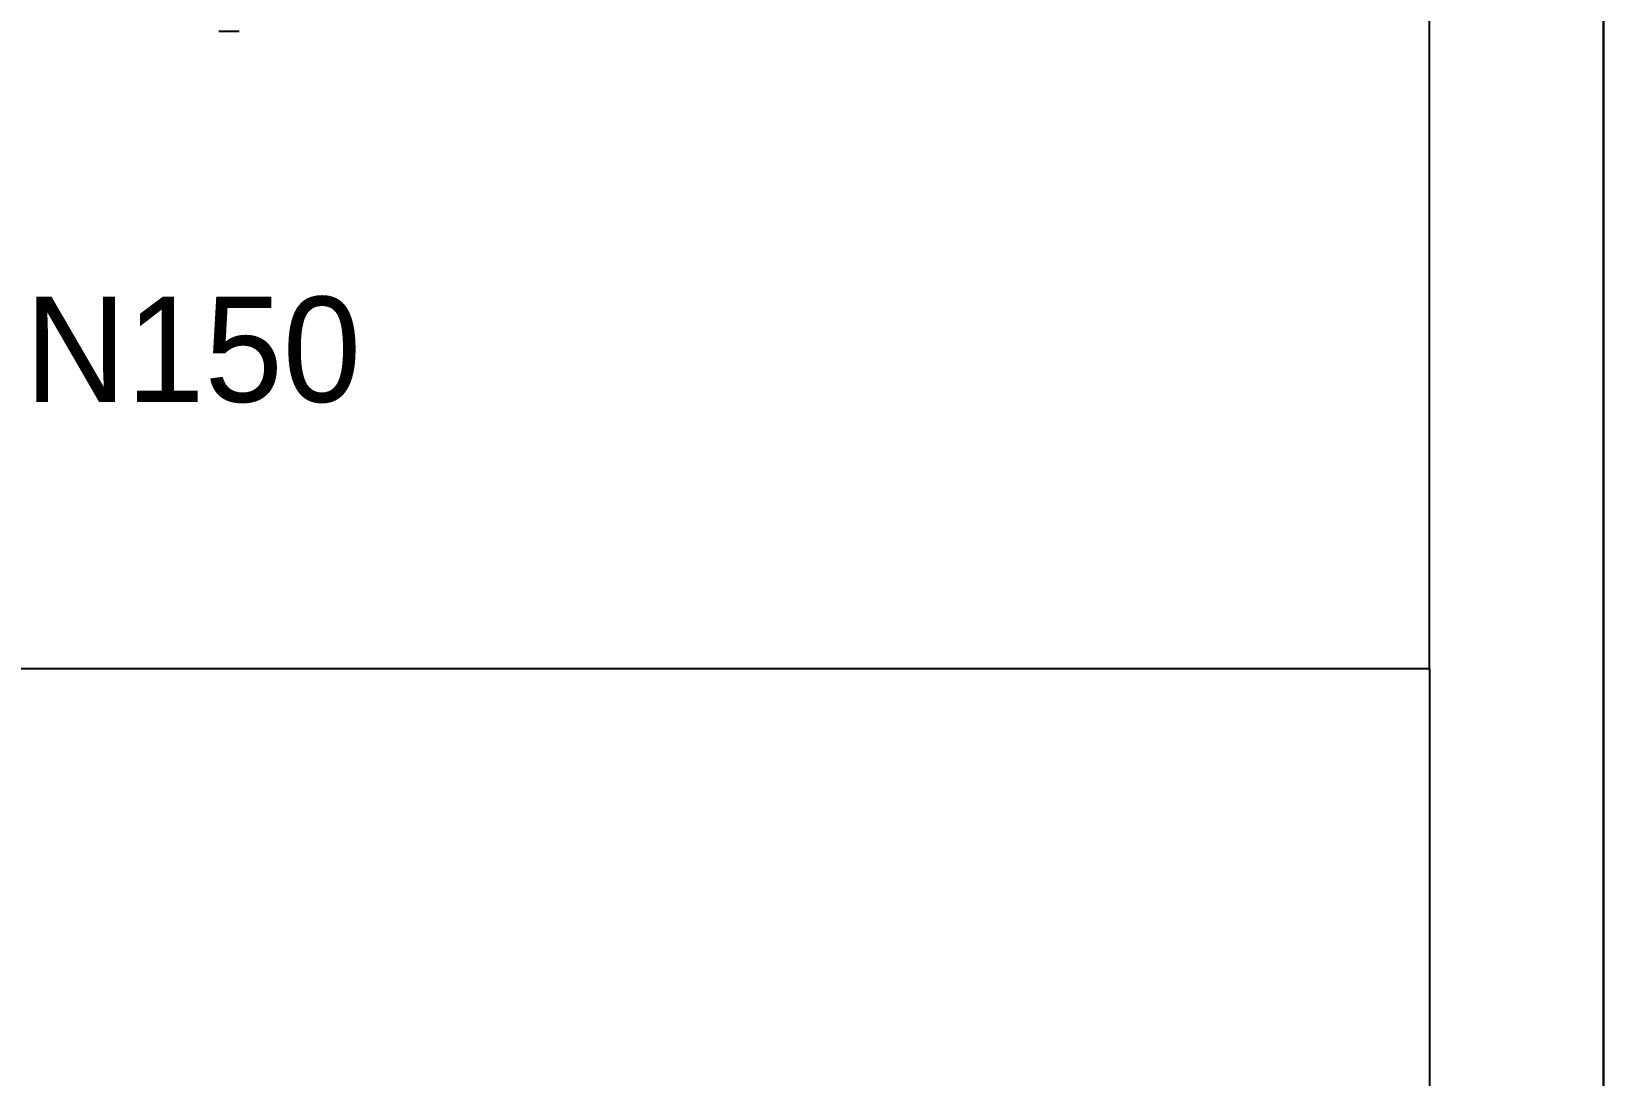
# Model space of a CAD drawing. Extents: x 27938 to 1042331, y -235042 to 1535213.
# Drawn here: x 731654 to 740618, y 756767 to 762720 of the extents above; entities that cross this region are included whole.
import ezdxf

# ---------------------------------------------------------------- set-up
doc = ezdxf.new("R2010")
doc.units = 0
doc.header["$LTSCALE"] = 1000
doc.header["$MEASUREMENT"] = 0
doc.layers.add('A-文字', color=3, linetype='Continuous', lineweight=30)
doc.layers.add('bz', color=2, linetype='Continuous')
doc.styles.add('中西文等高字体', font='HZTXT_E.shx', dxfattribs={"width": 0.7, "height": 4, "bigfont": 'hztxt.shx'})

msp = doc.modelspace()

# ---------------------------------------------------------------- linework, layer by layer
at = {"linetype": 'Continuous'}
msp.add_line((732838.4, 762720.4), (732722.3, 762720.4), dxfattribs=at)
at = {"color": 7}
for p, q in [((739628.1, 759085.7), (716893.1, 759085.7)), ((739628.1, 740076.3), (739628.1, 759085.7)), ((739628.1, 740076.3), (739628.1, 759085.7))]:
    msp.add_line(p, q, dxfattribs=at)
msp.add_lwpolyline([(720626.9, 773941.1), (739627.5, 773941.1), (739623.2, 759085.7), (720626.9, 759085.7)], close=True)
at = {"layer": 'A-文字'}
msp.add_lwpolyline([(670014.1, 778065.3), (740618.2, 778065.3), (740618.2, 720663.7), (670014.1, 720663.7)], close=True, dxfattribs=at)

# ---------------------------------------------------------------- texts
at = {"layer": 'bz', "color": 7, "style": '中西文等高字体'}
msp.add_text('管径从DN65到DN150', height=600, dxfattribs=at).set_placement((726584.5, 760608))

doc.saveas('drawing.dxf')
